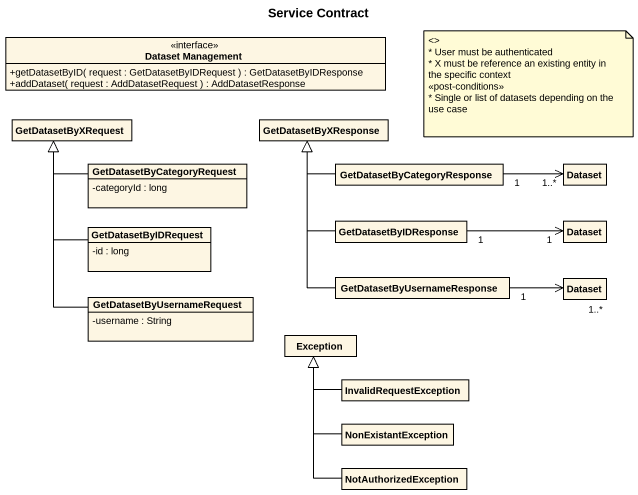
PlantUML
@startuml
title Service Contract
hide circle
hide empty members
skinparam classAttributeIconSize 0
interface "Dataset Management" as Dataset_Management {
  +getDatasetByID( request : GetDatasetByIDRequest ) : GetDatasetByIDResponse
  +addDataset( request : AddDatasetRequest ) : AddDatasetResponse
}
class GetDatasetByXRequest
class GetDatasetByXResponse
class GetDatasetByCategoryRequest {
  -categoryId : long
}
class GetDatasetByCategoryResponse
class Dataset
class GetDatasetByIDResponse
class "Dataset" as Dataset_2
class GetDatasetByIDRequest {
  -id : long
}
class GetDatasetByUsernameRequest {
  -username : String
}
class GetDatasetByUsernameResponse
class "Dataset" as Dataset_3
class "Exception" as Exception_
class InvalidRequestException
class NonExistantException
class NotAuthorizedException
GetDatasetByCategoryRequest -left-|> GetDatasetByXRequest
GetDatasetByCategoryResponse -left-|> GetDatasetByXResponse
GetDatasetByCategoryResponse "1" -right-> "1..*" Dataset
GetDatasetByIDResponse -up-|> GetDatasetByXResponse
GetDatasetByIDResponse "1" -right-> "1" Dataset_2
GetDatasetByIDRequest -up-|> GetDatasetByXRequest
GetDatasetByUsernameRequest -up-|> GetDatasetByXRequest
GetDatasetByUsernameResponse -up-|> GetDatasetByXResponse
GetDatasetByUsernameResponse "1" -right-> "1..*" Dataset_3
InvalidRequestException -left-|> Exception_
NonExistantException -up-|> Exception_
NotAuthorizedException -up-|> Exception_
note as N1
  <>
  * User must be authenticated
  * X must be reference an existing entity in
  the specific context
  <<post-conditions>>
  * Single or list of datasets depending on the
  use case
end note
@enduml
